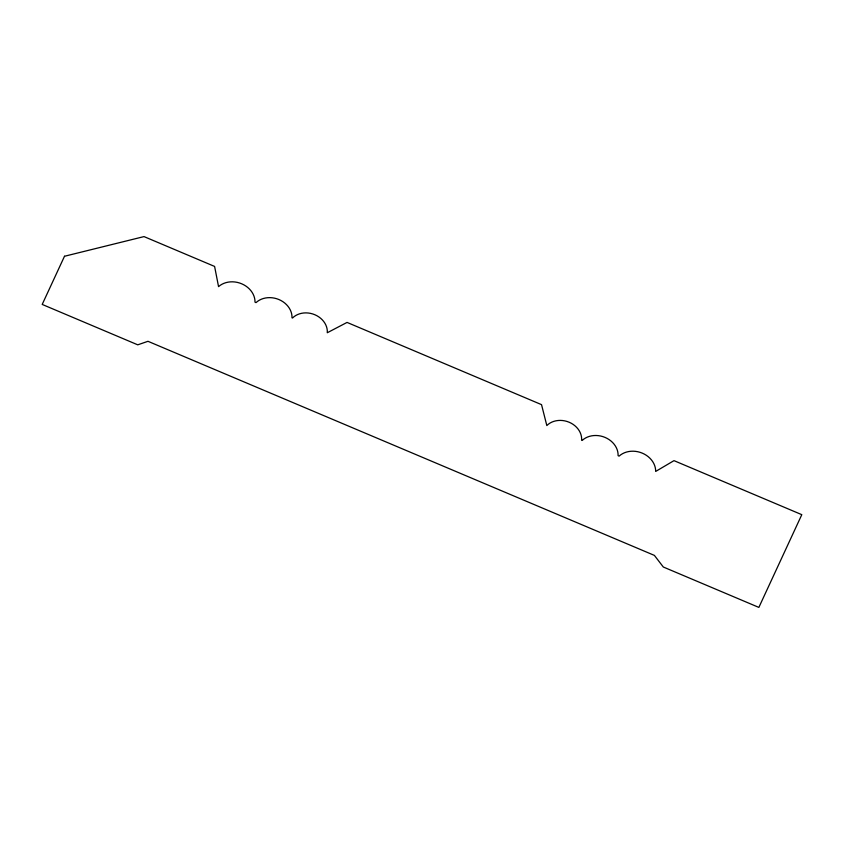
<?xml version="1.0" encoding="UTF-8"?>
<svg xmlns="http://www.w3.org/2000/svg" width="844" height="844" viewBox="0 0 844 844"><rect width="100%" height="100%" fill="white"/><g stroke="black" fill="none" stroke-linecap="round" stroke-linejoin="round"><path stroke-width="1.27" d="M64.503 256.26L42.2 304.431L137.751 344.827L147.985 341.303L654.395 555.394L663.31 567.01L758.861 607.406L801.8 514.671L673.987 460.645L655.672 471.437A21.121 17.777 18.2 0 0 642.263 453.133A21.121 17.777 18.2 0 0 619.116 456.119L618.093 455.686A20.678 17.397 18.2 0 0 605.053 437.414A20.678 17.397 18.2 0 0 582.128 440.484L581.611 440.273A19.792 16.658 18.2 0 0 569.162 422.243A19.792 16.658 18.2 0 0 546.828 425.566L541.531 404.645L347.053 322.419L327.282 332.747A19.792 16.658 18.2 0 0 314.833 314.728A19.792 16.658 18.2 0 0 292.499 318.04L291.992 317.829A20.678 17.397 18.2 0 0 278.953 299.557A20.678 17.397 18.2 0 0 256.027 302.627L255.004 302.184A21.121 17.777 18.2 0 0 241.743 283.816A21.121 17.777 18.2 0 0 218.554 286.633L214.598 266.43L144.018 236.594L64.503 256.26"/></g></svg>
